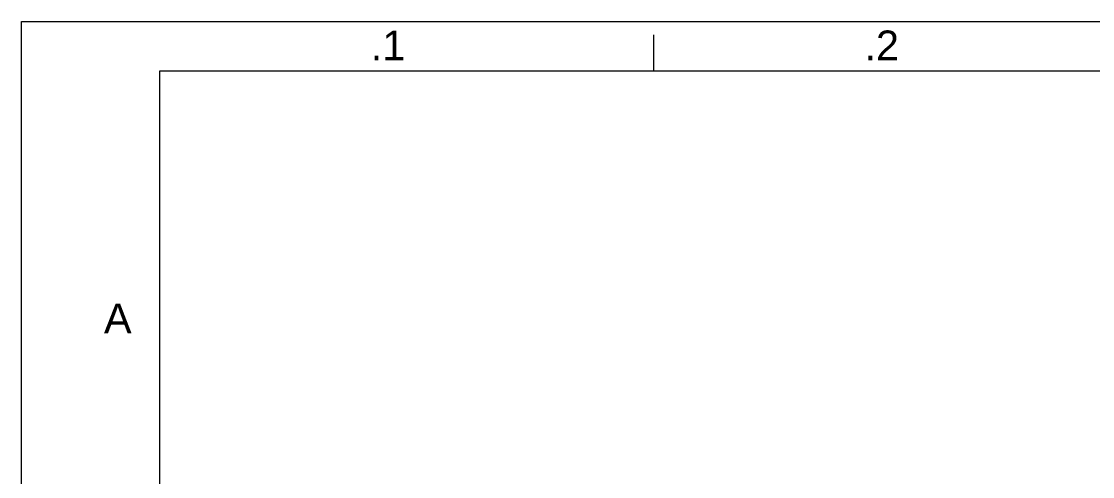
# Model space of a CAD drawing. Header units: inches. Extents: x 3989 to 4711, y 2881 to 3348.
# Drawn here: x 3989.4 to 4179.8, y 3267.2 to 3348.1 of the extents above; entities that cross this region are included whole.
import ezdxf
from ezdxf.enums import TextEntityAlignment as Align

# ---------------------------------------------------------------- set-up
doc = ezdxf.new("R2010")
doc.units = ezdxf.units.IN
doc.header["$MEASUREMENT"] = 0
doc.layers.add('ROTULO', color=7, linetype='Continuous')
doc.styles.add('SANSSERIF', font='sas_____.pfb')

msp = doc.modelspace()

# ---------------------------------------------------------------- linework, layer by layer
at = {"color": 18, "lineweight": 0, "true_color": 0x000000}
for p, q in [((3989.35502, 3348.05493), (4711.07001, 3348.05493)), ((3989.35502, 2880.95958), (3989.35502, 3348.05493)), ((4101.73886, 3345.66648), (4101.73886, 3339.27494)), ((4013.93899, 3339.27494), (4702.29002, 3339.27494)), ((4013.93899, 2889.73957), (4013.93899, 3339.27494))]:
    msp.add_line(p, q, dxfattribs=at)

# ---------------------------------------------------------------- texts
at = {"layer": 'ROTULO', "color": 18, "lineweight": 0, "true_color": 0x000000, "style": 'SANSSERIF'}
for s, height, p in [('.1', 5.267993, (4054.53934, 3341.16944)), ('.2', 5.267993, (4142.33921, 3341.16944)), ('A', 5.26799, (4006.48918, 3292.64801))]:
    msp.add_text(s, height=height, dxfattribs=at).set_placement(p, align=Align.CENTER)

doc.saveas('drawing.dxf')
